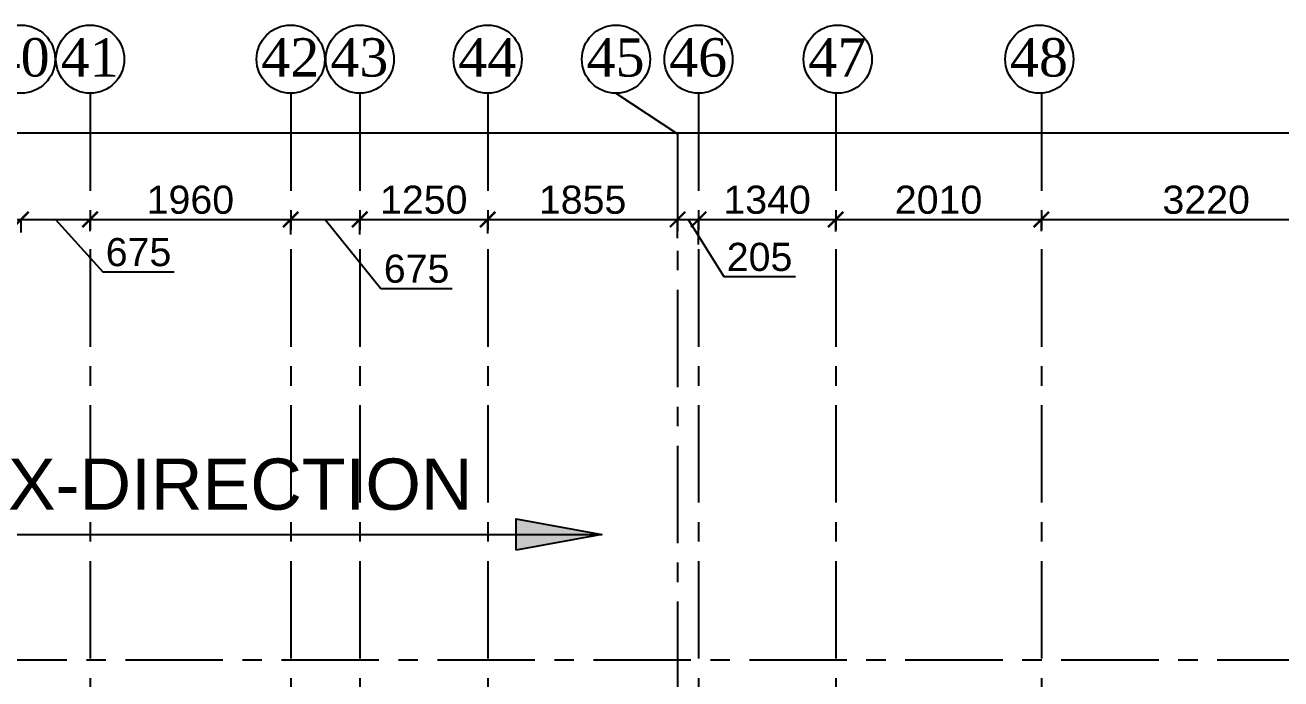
# Model space of a CAD drawing. Header units: inches. Extents: x -1898 to 127651, y -195120 to -109120.
# Drawn here: x 54471 to 66741, y -152387 to -145997 of the extents above; entities that cross this region are included whole.
import ezdxf

# ---------------------------------------------------------------- set-up
doc = ezdxf.new("R2010")
doc.units = ezdxf.units.IN
doc.header["$MEASUREMENT"] = 0
doc.linetypes.add('CENTER', pattern=[50.8, 31.75, -6.35, 6.35, -6.35])
for name, color, linetype in [('2', 5, 'Continuous'), ('GIRD CIR', 1, 'Continuous'), ('GIRD TEXT', 4, 'Continuous'), ('GRID', 8, 'CENTER'), ('GRID DIM', 4, 'Continuous')]:
    doc.layers.add(name, color=color, linetype=linetype)
doc.layers.add('TEXT1', color=3, linetype='Continuous', lineweight=20)
doc.styles.add('T 200', font='sanss___.ttf')
doc.styles.add('T200', font='sanss___.ttf', dxfattribs={"height": 275})
doc.styles.add('T400', font='romantic.ttf')
doc.dimstyles.new('T 300', dxfattribs={"dimtxt": 275, "dimasz": 150, "dimexe": 1, "dimexo": 0, "dimgap": 50, "dimtad": 1, "dimdec": 0, "dimrnd": 5, "dimdsep": 46, "dimtxsty": 'T200', "dimblk": 'ARCHTICK', "dimcen": 2.5, "dimdle": 1, "dimclrd": 5, "dimclre": 253, "dimclrt": 4, "dimadec": 0, "dimazin": 0, "dimtfac": 1, "dimtdec": 0, "dimtmove": 2, "dimatfit": 3, "dimfxl": 0, "dimarcsym": 0})

# ---------------------------------------------------------------- blocks, each defined once
blk = doc.blocks.new('_ARCHTICK')
at = {"color": 0, "linetype": 'ByBlock', "const_width": 0.15}
blk.add_lwpolyline([(-0.5, -0.5), (0.5, 0.5)], dxfattribs=at)
blk = doc.blocks.new('*D679')
at = {"layer": 'Defpoints', "color": 0}
for p in [(86396, -147049), (3327, -147274, 15), (86396, -147274, 15)]:
    blk.add_point(p, dxfattribs=at)
at = {"layer": 'GRID DIM', "color": 5, "lineweight": -2}
blk.add_line((3326, -147049), (86397, -147049), dxfattribs=at)
at = {"layer": 'GRID DIM', "color": 253, "lineweight": -2}
for p, q in [((3327, -147274), (3327, -147048)), ((86396, -147274), (86396, -147048))]:
    blk.add_line(p, q, dxfattribs=at)
at = {"layer": 'GRID DIM', "color": 5, "lineweight": -2, "xscale": 150, "yscale": 150, "zscale": 150, "rotation": 180}
blk.add_blockref('_ARCHTICK', (3327, -147049), dxfattribs=at)
at = {"layer": 'GRID DIM', "color": 5, "lineweight": -2, "xscale": 150, "yscale": 150, "zscale": 150}
blk.add_blockref('_ARCHTICK', (86396, -147049), dxfattribs=at)
at = {"layer": 'GRID DIM', "color": 4, "insert": (44862, -146857), "char_height": 275, "attachment_point": 5, "style": 'T200'}
blk.add_mtext('83070', dxfattribs=at)
blk = doc.blocks.new('*D721')
at = {"layer": 'Defpoints', "color": 0}
for p in [(54431, -147896), (54431, -148023, 15), (51684, -148100, 15)]:
    blk.add_point(p, dxfattribs=at)
at = {"layer": 'GRID DIM', "color": 5, "lineweight": -2}
blk.add_line((51683, -147896), (54432, -147896), dxfattribs=at)
at = {"layer": 'GRID DIM', "color": 253, "lineweight": -2}
for p, q in [((51684, -148100), (51684, -147895)), ((54431, -148023), (54431, -147895))]:
    blk.add_line(p, q, dxfattribs=at)
at = {"layer": 'GRID DIM', "color": 5, "lineweight": -2, "xscale": 150, "yscale": 150, "zscale": 150, "rotation": 180}
blk.add_blockref('_ARCHTICK', (51684, -147896), dxfattribs=at)
at = {"layer": 'GRID DIM', "color": 5, "lineweight": -2, "xscale": 150, "yscale": 150, "zscale": 150}
blk.add_blockref('_ARCHTICK', (54431, -147896), dxfattribs=at)
at = {"layer": 'GRID DIM', "color": 4, "insert": (53057, -147705), "char_height": 275, "attachment_point": 5, "style": 'T200'}
blk.add_mtext('2745', dxfattribs=at)
blk = doc.blocks.new('*D722')
at = {"layer": 'Defpoints', "color": 0}
for p in [(55106, -147896), (54431, -148023, 15), (55106, -148012, 15)]:
    blk.add_point(p, dxfattribs=at)
at = {"layer": 'GRID DIM', "color": 5, "lineweight": -2}
for p, q in [((54430, -147896), (55107, -147896)), ((54768, -147896), (55230, -148409)), ((55230, -148409), (55928, -148409))]:
    blk.add_line(p, q, dxfattribs=at)
at = {"layer": 'GRID DIM', "color": 253, "lineweight": -2}
for p, q in [((54431, -148023), (54431, -147895)), ((55106, -148012), (55106, -147895))]:
    blk.add_line(p, q, dxfattribs=at)
at = {"layer": 'GRID DIM', "color": 5, "lineweight": -2, "xscale": 150, "yscale": 150, "zscale": 150, "rotation": 180}
blk.add_blockref('_ARCHTICK', (54431, -147896), dxfattribs=at)
at = {"layer": 'GRID DIM', "color": 5, "lineweight": -2, "xscale": 150, "yscale": 150, "zscale": 150}
blk.add_blockref('_ARCHTICK', (55106, -147896), dxfattribs=at)
at = {"layer": 'GRID DIM', "color": 4, "insert": (55579, -148217), "char_height": 275, "attachment_point": 5, "style": 'T200'}
blk.add_mtext('675', dxfattribs=at)
blk = doc.blocks.new('*D723')
at = {"layer": 'Defpoints', "color": 0}
for p in [(57066, -147896), (55106, -148012, 15), (57066, -148044, 15)]:
    blk.add_point(p, dxfattribs=at)
at = {"layer": 'GRID DIM', "color": 5, "lineweight": -2}
blk.add_line((55105, -147896), (57067, -147896), dxfattribs=at)
at = {"layer": 'GRID DIM', "color": 253, "lineweight": -2}
for p, q in [((55106, -148012), (55106, -147895)), ((57066, -148044), (57066, -147895))]:
    blk.add_line(p, q, dxfattribs=at)
at = {"layer": 'GRID DIM', "color": 5, "lineweight": -2, "xscale": 150, "yscale": 150, "zscale": 150, "rotation": 180}
blk.add_blockref('_ARCHTICK', (55106, -147896), dxfattribs=at)
at = {"layer": 'GRID DIM', "color": 5, "lineweight": -2, "xscale": 150, "yscale": 150, "zscale": 150}
blk.add_blockref('_ARCHTICK', (57066, -147896), dxfattribs=at)
at = {"layer": 'GRID DIM', "color": 4, "insert": (56086, -147705), "char_height": 275, "attachment_point": 5, "style": 'T200'}
blk.add_mtext('1960', dxfattribs=at)
blk = doc.blocks.new('*D724')
at = {"layer": 'Defpoints', "color": 0}
for p in [(57741, -147896), (57066, -148044, 15), (57741, -148044, 15)]:
    blk.add_point(p, dxfattribs=at)
at = {"layer": 'GRID DIM', "color": 5, "lineweight": -2}
for p, q in [((57065, -147896), (57742, -147896)), ((57403, -147896), (57947, -148570)), ((57947, -148570), (58644, -148570))]:
    blk.add_line(p, q, dxfattribs=at)
at = {"layer": 'GRID DIM', "color": 253, "lineweight": -2}
for p, q in [((57066, -148044), (57066, -147895)), ((57741, -148044), (57741, -147895))]:
    blk.add_line(p, q, dxfattribs=at)
at = {"layer": 'GRID DIM', "color": 5, "lineweight": -2, "xscale": 150, "yscale": 150, "zscale": 150, "rotation": 180}
blk.add_blockref('_ARCHTICK', (57066, -147896), dxfattribs=at)
at = {"layer": 'GRID DIM', "color": 5, "lineweight": -2, "xscale": 150, "yscale": 150, "zscale": 150}
blk.add_blockref('_ARCHTICK', (57741, -147896), dxfattribs=at)
at = {"layer": 'GRID DIM', "color": 4, "insert": (58296, -148379), "char_height": 275, "attachment_point": 5, "style": 'T200'}
blk.add_mtext('675', dxfattribs=at)
blk = doc.blocks.new('*D725')
at = {"layer": 'Defpoints', "color": 0}
for p in [(58991, -147896), (57741, -148044, 15), (58991, -148033, 15)]:
    blk.add_point(p, dxfattribs=at)
at = {"layer": 'GRID DIM', "color": 5, "lineweight": -2}
blk.add_line((57740, -147896), (58992, -147896), dxfattribs=at)
at = {"layer": 'GRID DIM', "color": 253, "lineweight": -2}
for p, q in [((57741, -148044), (57741, -147895)), ((58991, -148033), (58991, -147895))]:
    blk.add_line(p, q, dxfattribs=at)
at = {"layer": 'GRID DIM', "color": 5, "lineweight": -2, "xscale": 150, "yscale": 150, "zscale": 150, "rotation": 180}
blk.add_blockref('_ARCHTICK', (57741, -147896), dxfattribs=at)
at = {"layer": 'GRID DIM', "color": 5, "lineweight": -2, "xscale": 150, "yscale": 150, "zscale": 150}
blk.add_blockref('_ARCHTICK', (58991, -147896), dxfattribs=at)
at = {"layer": 'GRID DIM', "color": 4, "insert": (58366, -147705), "char_height": 275, "attachment_point": 5, "style": 'T200'}
blk.add_mtext('1250', dxfattribs=at)
blk = doc.blocks.new('*D726')
at = {"layer": 'Defpoints', "color": 0}
for p in [(60846, -147896), (58991, -148033, 15), (60846, -148078, 15)]:
    blk.add_point(p, dxfattribs=at)
at = {"layer": 'GRID DIM', "color": 5, "lineweight": -2}
blk.add_line((58990, -147896), (60847, -147896), dxfattribs=at)
at = {"layer": 'GRID DIM', "color": 253, "lineweight": -2}
for p, q in [((58991, -148033), (58991, -147895)), ((60846, -148078), (60846, -147895))]:
    blk.add_line(p, q, dxfattribs=at)
at = {"layer": 'GRID DIM', "color": 5, "lineweight": -2, "xscale": 150, "yscale": 150, "zscale": 150, "rotation": 180}
blk.add_blockref('_ARCHTICK', (58991, -147896), dxfattribs=at)
at = {"layer": 'GRID DIM', "color": 5, "lineweight": -2, "xscale": 150, "yscale": 150, "zscale": 150}
blk.add_blockref('_ARCHTICK', (60846, -147896), dxfattribs=at)
at = {"layer": 'GRID DIM', "color": 4, "insert": (59918, -147705), "char_height": 275, "attachment_point": 5, "style": 'T200'}
blk.add_mtext('1855', dxfattribs=at)
blk = doc.blocks.new('*D727')
at = {"layer": 'Defpoints', "color": 0}
for p in [(61051, -147896), (60846, -148078, 15), (61051, -148140, 15)]:
    blk.add_point(p, dxfattribs=at)
at = {"layer": 'GRID DIM', "color": 5, "lineweight": -2}
for p, q in [((60845, -147896), (61052, -147896)), ((60948, -147896), (61297, -148455)), ((61297, -148455), (61998, -148455))]:
    blk.add_line(p, q, dxfattribs=at)
at = {"layer": 'GRID DIM', "color": 253, "lineweight": -2}
for p, q in [((60846, -148078), (60846, -147895)), ((61051, -148140), (61051, -147895))]:
    blk.add_line(p, q, dxfattribs=at)
at = {"layer": 'GRID DIM', "color": 5, "lineweight": -2, "xscale": 150, "yscale": 150, "zscale": 150, "rotation": 180}
blk.add_blockref('_ARCHTICK', (60846, -147896), dxfattribs=at)
at = {"layer": 'GRID DIM', "color": 5, "lineweight": -2, "xscale": 150, "yscale": 150, "zscale": 150}
blk.add_blockref('_ARCHTICK', (61051, -147896), dxfattribs=at)
at = {"layer": 'GRID DIM', "color": 4, "insert": (61647, -148264), "char_height": 275, "attachment_point": 5, "style": 'T200'}
blk.add_mtext('205', dxfattribs=at)
blk = doc.blocks.new('*D728')
at = {"layer": 'Defpoints', "color": 0}
for p in [(62391, -147896), (62391, -148013, 15), (61051, -148140, 15)]:
    blk.add_point(p, dxfattribs=at)
at = {"layer": 'GRID DIM', "color": 5, "lineweight": -2}
blk.add_line((61050, -147896), (62392, -147896), dxfattribs=at)
at = {"layer": 'GRID DIM', "color": 253, "lineweight": -2}
for p, q in [((61051, -148140), (61051, -147895)), ((62391, -148013), (62391, -147895))]:
    blk.add_line(p, q, dxfattribs=at)
at = {"layer": 'GRID DIM', "color": 5, "lineweight": -2, "xscale": 150, "yscale": 150, "zscale": 150, "rotation": 180}
blk.add_blockref('_ARCHTICK', (61051, -147896), dxfattribs=at)
at = {"layer": 'GRID DIM', "color": 5, "lineweight": -2, "xscale": 150, "yscale": 150, "zscale": 150}
blk.add_blockref('_ARCHTICK', (62391, -147896), dxfattribs=at)
at = {"layer": 'GRID DIM', "color": 4, "insert": (61721, -147705), "char_height": 275, "attachment_point": 5, "style": 'T200'}
blk.add_mtext('1340', dxfattribs=at)
blk = doc.blocks.new('*D729')
at = {"layer": 'Defpoints', "color": 0}
for p in [(64401, -147896), (62391, -148013, 15), (64401, -148010, 15)]:
    blk.add_point(p, dxfattribs=at)
at = {"layer": 'GRID DIM', "color": 5, "lineweight": -2}
blk.add_line((62390, -147896), (64402, -147896), dxfattribs=at)
at = {"layer": 'GRID DIM', "color": 253, "lineweight": -2}
for p, q in [((62391, -148013), (62391, -147895)), ((64401, -148010), (64401, -147895))]:
    blk.add_line(p, q, dxfattribs=at)
at = {"layer": 'GRID DIM', "color": 5, "lineweight": -2, "xscale": 150, "yscale": 150, "zscale": 150, "rotation": 180}
blk.add_blockref('_ARCHTICK', (62391, -147896), dxfattribs=at)
at = {"layer": 'GRID DIM', "color": 5, "lineweight": -2, "xscale": 150, "yscale": 150, "zscale": 150}
blk.add_blockref('_ARCHTICK', (64401, -147896), dxfattribs=at)
at = {"layer": 'GRID DIM', "color": 4, "insert": (63396, -147705), "char_height": 275, "attachment_point": 5, "style": 'T200'}
blk.add_mtext('2010', dxfattribs=at)
blk = doc.blocks.new('*D730')
at = {"layer": 'Defpoints', "color": 0}
for p in [(67621, -147896), (64401, -148010, 15), (67621, -147999, 15)]:
    blk.add_point(p, dxfattribs=at)
at = {"layer": 'GRID DIM', "color": 5, "lineweight": -2}
blk.add_line((64400, -147896), (67622, -147896), dxfattribs=at)
at = {"layer": 'GRID DIM', "color": 253, "lineweight": -2}
for p, q in [((64401, -148010), (64401, -147895)), ((67621, -147999), (67621, -147895))]:
    blk.add_line(p, q, dxfattribs=at)
at = {"layer": 'GRID DIM', "color": 5, "lineweight": -2, "xscale": 150, "yscale": 150, "zscale": 150, "rotation": 180}
blk.add_blockref('_ARCHTICK', (64401, -147896), dxfattribs=at)
at = {"layer": 'GRID DIM', "color": 5, "lineweight": -2, "xscale": 150, "yscale": 150, "zscale": 150}
blk.add_blockref('_ARCHTICK', (67621, -147896), dxfattribs=at)
at = {"layer": 'GRID DIM', "color": 4, "insert": (66011, -147705), "char_height": 275, "attachment_point": 5, "style": 'T200'}
blk.add_mtext('3220', dxfattribs=at)

msp = doc.modelspace()

# ---------------------------------------------------------------- hatches: boundary and pattern name
at = {"layer": '2'}
msp.add_hatch(color=1, dxfattribs=at).paths.add_polyline_path([(59269.9, -151129.2), (59269.9, -150822.3), (60104.6, -150975.7)])

# ---------------------------------------------------------------- linework, layer by layer
at = {"layer": '2', "color": 1}
msp.add_line((54036.6, -150975.7), (60104.6, -150975.7), dxfattribs=at)
msp.add_lwpolyline([(59269.9, -151129.2), (59269.9, -150822.3), (60104.6, -150975.7), (59269.9, -151129.2)], dxfattribs=at)
at = {"layer": 'GIRD CIR'}
for centre in [(54431, -146330, 14.7), (55106, -146330, 14.7), (57066, -146330, 14.7), (57741, -146330, 14.7), (58990.8, -146330, 14.7), (60244.3, -146330, 14.7), (61051, -146330, 14.7), (62411, -146330, 14.7), (64381, -146330, 14.7)]:
    msp.add_circle(centre, 333.3, dxfattribs=at)
at = {"layer": 'GRID', "ltscale": 30}
for p, q in [((55106, -146663.3, 14.7), (55106, -178683.9, 14.7)), ((57066, -146663.3, 14.7), (57066, -178683.9, 14.7)), ((57741, -146663.3, 14.7), (57741, -178683.9, 14.7)), ((58990.8, -146663.3, 14.7), (58990.8, -178683.9, 14.7)), ((60244.3, -146663.3, 14.7), (60846, -147059.5, 14.7)), ((61051, -146663.3, 14.7), (61051, -178683.9, 14.7)), ((62391, -146663.3, 14.7), (62391, -178683.9, 14.7)), ((64401, -146663.3, 14.7), (64401, -178683.9, 14.7)), ((60846, -147059.5, 14.7), (60846, -178683.9, 14.7)), ((86883.8, -152203.6, 14.7), (739.5, -152203.6, 14.7))]:
    msp.add_line(p, q, dxfattribs=at)

# ---------------------------------------------------------------- texts
at = {"layer": 'GIRD TEXT', "ltscale": 7, "style": 'T400'}
for s, p in [('40', (54144, -146499.3)), ('41', (54819, -146499.3)), ('42', (56779, -146499.3)), ('43', (57454, -146499.3)), ('44', (58703.8, -146499.3)), ('45', (59957.3, -146499.3)), ('46', (60764, -146499.3)), ('47', (62124, -146499.3)), ('48', (64094, -146499.3))]:
    msp.add_text(s, height=375, dxfattribs=at).set_placement(p)
at = {"layer": 'TEXT1', "color": 4, "style": 'T 200'}
msp.add_text('X-DIRECTION', height=500, dxfattribs=at).set_placement((54303.5, -150732.9))

# ---------------------------------------------------------------- dimensions: what is measured, and where the dimension line sits
at = {"layer": 'GRID DIM'}
for base, p1, p2, picture, middle in [((86396, -147049), (3327.4, -147273.7, 14.7), (86396, -147273.7, 14.7), '*D679', (44861.7, -146857.2)), ((54431, -147896.4), (51683.9, -148099.7, 14.7), (54431, -148023, 14.7), '*D721', (53057.4, -147704.7)), ((57066, -147896.4), (55106, -148011.8, 14.7), (57066, -148043.9, 14.7), '*D723', (56086, -147704.5)), ((58990.8, -147896.4), (57741, -148043.9, 14.7), (58990.8, -148032.7, 14.7), '*D725', (58365.9, -147704.7)), ((60846, -147896.4), (58990.8, -148032.7, 14.7), (60846, -148077.9, 14.7), '*D726', (59918.4, -147704.7)), ((62391, -147896.4), (61051, -148140.1, 14.7), (62391, -148013.4, 14.7), '*D728', (61721, -147704.5)), ((64401, -147896.4), (62391, -148013.4, 14.7), (64401, -148010, 14.7), '*D729', (63396, -147704.7)), ((67621, -147896.4), (64401, -148010, 14.7), (67621, -147999.4, 14.7), '*D730', (66011, -147704.5))]:
    dim = msp.add_linear_dim(base=base, p1=p1, p2=p2, dimstyle='T 300', dxfattribs=at)
    dim.commit()
    dim.dimension.update_dxf_attribs({"geometry": picture, "text_midpoint": middle})
for base, p1, p2, picture, middle in [((55106, -147896.4), (54431, -148023, 14.7), (55106, -148011.8, 14.7), '*D722', (55280, -148409)), ((57741, -147896.4), (57066, -148043.9, 14.7), (57741, -148043.9, 14.7), '*D724', (57996.8, -148570.4)), ((61051, -147896.4), (60846, -148077.9, 14.7), (61051, -148140.1, 14.7), '*D727', (61346.9, -148455.3))]:
    dim = msp.add_linear_dim(base=base, p1=p1, p2=p2, dimstyle='T 300', override={"dimtmove": 1}, dxfattribs=at)
    dim.commit()
    dim.dimension.update_dxf_attribs({"geometry": picture, "text_midpoint": middle, "dimtype": 160})

doc.saveas('drawing.dxf')
